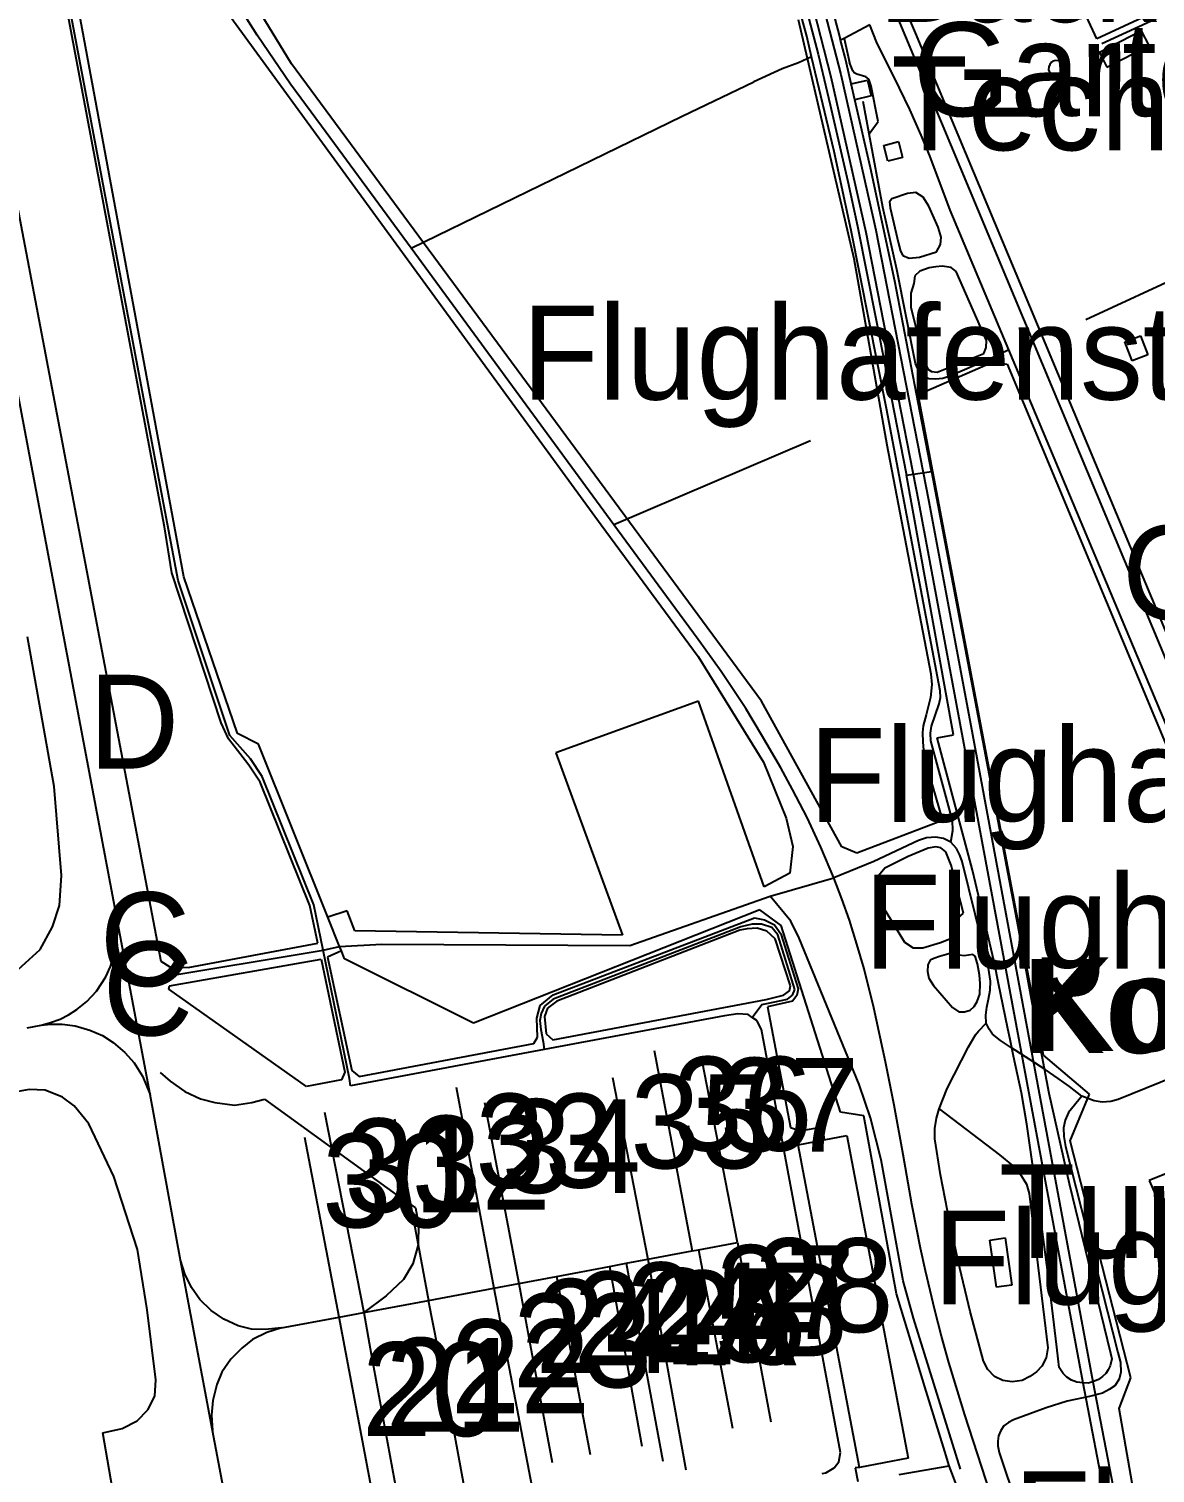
# Model space of a CAD drawing. Extents: x -3657 to 4700, y -7332 to 8131.
# Drawn here: x 116 to 638, y 493 to 1162 of the extents above; entities that cross this region are included whole.
import ezdxf

# ---------------------------------------------------------------- set-up
doc = ezdxf.new("R2010")
doc.units = 0
for name, color, linetype in [('OSM_AEROWAY_AERODROME', 2, 'CONTINUOUS'), ('OSM_AEROWAY_PARKING_POSITION', 2, 'CONTINUOUS'), ('OSM_AEROWAY_TAXIWAY', 2, 'CONTINUOUS'), ('OSM_BUILDING_SERVICE', 9, 'CONTINUOUS'), ('OSM_BUILDING_YES', 9, 'CONTINUOUS'), ('OSM_HIGHWAY_CYCLEWAY', 8, 'CONTINUOUS'), ('OSM_HIGHWAY_FOOTWAY', 8, 'CONTINUOUS'), ('OSM_HIGHWAY_PRIMARY', 8, 'CONTINUOUS'), ('OSM_HIGHWAY_RESIDENTIAL', 8, 'CONTINUOUS'), ('OSM_HIGHWAY_SERVICE', 8, 'CONTINUOUS'), ('OSM_HIGHWAY_STEPS', 8, 'CONTINUOUS'), ('OSM_HIGHWAY_TRACK', 8, 'CONTINUOUS'), ('OSM_LABELS', 8, 'CONTINUOUS'), ('OSM_LANDUSE_FARMLAND', 3, 'CONTINUOUS'), ('OSM_LANDUSE_GRASS', 3, 'CONTINUOUS'), ('OSM_LANDUSE_RAILWAY', 3, 'CONTINUOUS'), ('OSM_LEISURE_SWIMMING_POOL', 3, 'CONTINUOUS'), ('OSM_NATURAL_WATER', 4, 'CONTINUOUS'), ('OSM_RAILWAY_RAIL', 5, 'CONTINUOUS')]:
    doc.layers.add(name, color=color, linetype=linetype)

msp = doc.modelspace()

# ---------------------------------------------------------------- linework, layer by layer
at = {"layer": 'OSM_AEROWAY_AERODROME'}
for p, q in [((188.059222, 908.022664), (134.156456, 1198.841875)), ((212.890749, 835.568049), (188.059222, 908.022664)), ((222.636782, 830.608756), (212.890749, 835.568049)), ((254.688716, 750.637364), (222.636782, 830.608756)), ((260.11919, 737.082703), (254.688716, 750.637364)), ((454.637871, 753.950973), (322.046317, 701.578163)), ((464.42941, 746.801139), (454.637871, 753.950973)), ((491.877576, 660.347084), (464.42941, 746.801139)), ((260.961065, 735.036716), (260.11919, 737.082703)), ((262.462788, 731.378403), (260.961065, 735.036716)), ((322.046317, 701.578163), (262.462788, 731.378403)), ((502.685433, 658.623563), (491.877576, 660.347084)), ((517.846772, 576.339317), (502.685433, 658.623563)), ((531.028565, 533.229044), (517.846772, 576.339317)), ((540.137504, 503.428803), (531.028565, 533.229044)), ((542.192893, 496.71263), (540.137504, 503.428803)), ((571.317224, 420.188281), (542.192893, 496.71263))]:
    msp.add_line(p, q, dxfattribs=at)
at = {"layer": 'OSM_AEROWAY_PARKING_POSITION'}
for p, q in [((405.702926, 688.957539), (423.298876, 596.165372)), ((444.292665, 600.101673), (427.955735, 684.042723)), ((177.130014, 678.738725), (181.741366, 674.66899)), ((386.468732, 676.43699), (402.835999, 592.329147)), ((181.741366, 674.66899), (188.521875, 669.920967)), ((188.521875, 669.920967), (195.711944, 666.529522)), ((314.120555, 671.966954), (331.5724, 578.974637)), ((195.711944, 666.529522), (202.492452, 664.772642)), ((202.492452, 664.772642), (211.578637, 663.682932)), ((211.578637, 663.682932), (219.580244, 664.906076)), ((219.580244, 664.906076), (225.412695, 666.396088)), ((225.412695, 666.396088), (288.20445, 620.961841)), ((327.203751, 664.806001), (343.032522, 581.120699)), ((253.179408, 660.335964), (271.336608, 567.677232)), ((285.610565, 657.211387), (296.44876, 599.05644)), ((259.929578, 565.542289), (244.009794, 648.59378)), ((288.20445, 620.961841), (295.257999, 616.080384)), ((295.257999, 616.080384), (296.608034, 608.49689)), ((296.608034, 608.49689), (296.44876, 599.05644)), ((296.44876, 599.05644), (294.036901, 590.183085)), ((296.44876, 599.05644), (301.257308, 573.292576)), ((426.234063, 596.721347), (441.97182, 514.125755)), ((444.292665, 600.101673), (459.636031, 517.072421)), ((294.036901, 590.183085), (289.691005, 582.999893)), ((385.058022, 588.9933), (400.037333, 505.808375)), ((392.809342, 590.449953), (409.684768, 498.958767)), ((402.835999, 592.329147), (420.409196, 494.96687)), ((289.691005, 582.999893), (281.689398, 575.405279)), ((360.575381, 584.412069), (376.131111, 501.983269)), ((281.689398, 575.405279), (271.336608, 567.677232)), ((331.5724, 578.974637), (349.03183, 487.138747)), ((343.032522, 581.120699), (348.288553, 552.765992)), ((311.860385, 519.2852), (301.257308, 573.292576)), ((280.824769, 455.492671), (259.929578, 565.542289)), ((271.336608, 567.677232), (274.764785, 548.407151)), ((274.764785, 548.407151), (291.526444, 457.382984)), ((348.288553, 552.765992), (358.512407, 498.347195)), ((321.174104, 468.702628), (311.860385, 519.2852))]:
    msp.add_line(p, q, dxfattribs=at)
at = {"layer": 'OSM_AEROWAY_TAXIWAY'}
for p, q in [((155.658403, 757.698242), (96.727139, 1069.63337)), ((157.016022, 750.348258), (155.658403, 757.698242)), ((157.364907, 742.686927), (157.016022, 750.348258)), ((172.457985, 668.486553), (157.016022, 750.348258)), ((156.682306, 737.060464), (157.364907, 742.686927)), ((155.711495, 732.846176), (156.682306, 737.060464)), ((154.118758, 727.809046), (155.711495, 732.846176)), ((147.641628, 716.378207), (151.942017, 723.005425)), ((151.942017, 723.005425), (154.118758, 727.809046)), ((143.128873, 711.641304), (147.641628, 716.378207)), ((138.631288, 707.927393), (143.128873, 711.641304)), ((122.104746, 700.577408), (126.374798, 701.778314)), ((126.374798, 701.778314), (130.84963, 703.457357)), ((130.84963, 703.457357), (134.664614, 705.35879)), ((134.664614, 705.35879), (138.631288, 707.927393)), ((115.513849, 699.332025), (122.104746, 700.577408)), ((122.104746, 700.577408), (126.450643, 701.066666)), ((126.450643, 701.066666), (131.706675, 701.011069)), ((131.706675, 701.011069), (137.842504, 700.377258)), ((137.842504, 700.377258), (144.554752, 698.35351)), ((144.554752, 698.35351), (150.43271, 695.896102)), ((150.43271, 695.896102), (155.36261, 692.571374)), ((155.36261, 692.571374), (160.70207, 688.04574)), ((160.70207, 688.04574), (165.047967, 683.142044)), ((165.047967, 683.142044), (168.916042, 676.981845)), ((168.916042, 676.981845), (172.457985, 668.486553)), ((186.557499, 591.906607), (172.457985, 668.486553)), ((402.835999, 592.329147), (423.298876, 596.165372)), ((423.298876, 596.165372), (426.234063, 596.721347)), ((426.234063, 596.721347), (444.292665, 600.101673)), ((201.369952, 513.15836), (186.557499, 591.906607)), ((188.51429, 585.612974), (186.557499, 591.906607)), ((360.575381, 584.412069), (385.058022, 588.9933)), ((385.058022, 588.9933), (392.809342, 590.449953)), ((392.809342, 590.449953), (402.835999, 592.329147)), ((191.570828, 579.230385), (188.51429, 585.612974)), ((343.032522, 581.120699), (360.575381, 584.412069)), ((195.431319, 573.6484), (191.570828, 579.230385)), ((301.257308, 573.292576), (331.5724, 578.974637)), ((331.5724, 578.974637), (343.032522, 581.120699)), ((200.748026, 568.60015), (195.431319, 573.6484)), ((206.595646, 564.608252), (200.748026, 568.60015)), ((271.336608, 567.677232), (301.257308, 573.292576)), ((213.247219, 561.550392), (206.595646, 564.608252)), ((219.360295, 559.960304), (213.247219, 561.550392)), ((233.285366, 560.549637), (259.929578, 565.542289)), ((259.929578, 565.542289), (271.336608, 567.677232)), ((219.921545, 555.156683), (214.839956, 551.209263)), ((225.746411, 559.793512), (219.360295, 559.960304)), ((226.421428, 558.436934), (219.921545, 555.156683)), ((233.285366, 560.549637), (225.746411, 559.793512)), ((233.285366, 560.549637), (226.421428, 558.436934)), ((214.839956, 551.209263), (209.856964, 546.127655)), ((209.856964, 546.127655), (205.715849, 540.123129)), ((205.715849, 540.123129), (203.326743, 534.307635)), ((203.326743, 534.307635), (201.567148, 527.057725)), ((201.567148, 527.057725), (200.945222, 520.208118)), ((200.945222, 520.208118), (201.369952, 513.15836)), ((216.167236, 434.443471), (201.369952, 513.15836))]:
    msp.add_line(p, q, dxfattribs=at)
at = {"layer": 'OSM_BUILDING_SERVICE'}
for p, q in [((496.830229, 1136.03898), (504.407106, 1137.851457)), ((498.559486, 1128.777951), (496.830229, 1136.03898)), ((504.407106, 1137.851457), (506.143948, 1130.579309)), ((506.143948, 1130.579309), (498.559486, 1128.777951)), ((512.014321, 1107.639796), (518.756907, 1109.363317)), ((518.756907, 1109.363317), (520.637853, 1102.024452)), ((513.895267, 1100.300931), (512.014321, 1107.639796)), ((520.637853, 1102.024452), (513.895267, 1100.300931)), ((561.085786, 601.180263), (568.192426, 602.181018)), ((568.192426, 602.181018), (571.248964, 580.375693)), ((564.142324, 579.386058), (561.085786, 601.180263)), ((571.248964, 580.375693), (564.142324, 579.386058))]:
    msp.add_line(p, q, dxfattribs=at)
at = {"layer": 'OSM_BUILDING_YES'}
for p, q in [((652.948782, 1176.780801), (610.59715, 1156.988104)), ((610.59715, 1156.988104), (605.788601, 1167.262516)), ((631.295145, 1160.690895), (611.742403, 1150.616635)), ((634.80675, 1153.863527), (631.295145, 1160.690895)), ((611.742403, 1150.616635), (615.254009, 1143.800386)), ((615.254009, 1143.800386), (634.80675, 1153.863527)), ((623.505903, 1016.793541), (630.771817, 1019.551175)), ((626.865819, 1007.942425), (623.505903, 1016.793541)), ((630.771817, 1019.551175), (634.131733, 1010.700059)), ((634.131733, 1010.700059), (626.865819, 1007.942425)), ((484.331037, 647.548548), (494.926529, 649.561176)), ((494.926529, 649.561176), (523.292415, 500.337585)), ((472.340003, 645.269052), (484.331037, 647.548548)), ((500.705889, 496.04546), (472.340003, 645.269052)), ((523.292415, 500.337585), (500.705889, 496.04546))]:
    msp.add_line(p, q, dxfattribs=at)
at = {"layer": 'OSM_HIGHWAY_CYCLEWAY'}
for p, q in [((476.359768, 1158.111173), (462.116149, 1210.984361)), ((478.566846, 1148.604007), (476.359768, 1158.111173)), ((489.048572, 1104.826564), (478.566846, 1148.604007)), ((496.913658, 1068.176716), (489.048572, 1104.826564)), ((513.167159, 985.959188), (496.913658, 1068.176716)), ((538.112452, 855.216193), (513.167159, 985.959188)), ((538.135206, 852.258408), (538.112452, 855.216193)), ((533.99409, 838.981734), (537.58154, 849.267264)), ((537.58154, 849.267264), (538.135206, 852.258408)), ((533.645205, 835.690364), (533.99409, 838.981734)), ((533.804478, 832.198843), (533.645205, 835.690364)), ((543.724954, 795.282127), (533.804478, 832.198843)), ((543.869059, 790.600821), (543.724954, 795.282127)), ((543.049937, 785.285704), (543.869059, 790.600821)), ((603.62703, 667.808264), (597.400187, 660.22477)), ((595.837788, 656.71101), (595.147602, 653.152772)), ((597.400187, 660.22477), (595.837788, 656.71101)), ((595.147602, 653.152772), (595.238615, 649.149755)), ((595.238615, 649.149755), (596.050153, 644.42397)), ((596.050153, 644.42397), (620.320429, 549.241113)), ((620.320429, 549.241113), (621.458098, 544.537568)), ((621.458098, 544.537568), (621.655294, 540.023054)), ((620.86651, 536.842879), (618.932473, 533.696062)), ((621.655294, 540.023054), (620.86651, 536.842879)), ((607.199311, 528.892442), (596.876859, 526.657424)), ((613.100022, 530.404693), (607.199311, 528.892442)), ((616.315834, 532.050378), (613.100022, 530.404693)), ((618.932473, 533.696062), (616.315834, 532.050378)), ((587.108073, 523.555085), (572.022579, 518.050936)), ((596.876859, 526.657424), (587.108073, 523.555085)), ((567.578085, 515.204346), (566.083946, 513.058284)), ((569.648643, 516.827792), (567.578085, 515.204346)), ((572.022579, 518.050936), (569.648643, 516.827792)), ((564.749081, 508.243544), (564.703574, 505.964048)), ((565.029706, 510.712071), (564.749081, 508.243544)), ((566.083946, 513.058284), (565.029706, 510.712071)), ((564.703574, 505.964048), (565.340669, 502.995143)), ((565.340669, 502.995143), (588.609796, 433.209207))]:
    msp.add_line(p, q, dxfattribs=at)
at = {"layer": 'OSM_HIGHWAY_FOOTWAY'}
for p, q in [((497.717611, 1142.099104), (496.132459, 1146.046524)), ((498.29403, 1141.187305), (497.717611, 1142.099104)), ((499.41653, 1140.586853), (498.29403, 1141.187305)), ((503.618322, 1139.274752), (499.41653, 1140.586853)), ((505.089708, 1138.251759), (503.618322, 1139.274752)), ((506.174286, 1134.993748), (505.089708, 1138.251759)), ((509.390097, 1118.681452), (506.174286, 1134.993748)), ((505.26415, 1113.02163), (509.390097, 1118.681452))]:
    msp.add_line(p, q, dxfattribs=at)
at = {"layer": 'OSM_HIGHWAY_PRIMARY'}
for p, q in [((222.083116, 1158.555953), (212.420512, 1173.667343)), ((237.358221, 1135.994502), (222.083116, 1158.555953)), ((253.892347, 1113.577605), (237.358221, 1135.994502)), ((293.217779, 1060.015009), (253.892347, 1113.577605)), ((387.075489, 932.129724), (293.217779, 1060.015009)), ((415.304854, 893.734115), (387.075489, 932.129724)), ((426.05962, 879.045266), (415.304854, 893.734115)), ((436.723373, 864.300818), (426.05962, 879.045266)), ((448.168325, 847.065605), (436.723373, 864.300818)), ((455.328057, 834.923119), (448.168325, 847.065605)), ((464.315643, 819.700533), (455.328057, 834.923119)), ((469.685442, 809.626273), (464.315643, 819.700533)), ((476.496288, 796.683184), (469.685442, 809.626273)), ((482.859651, 782.939491), (476.496288, 796.683184)), ((488.821038, 768.839974), (482.859651, 782.939491)), ((492.484333, 758.999223), (488.821038, 768.839974)), ((496.041445, 749.158472), (492.484333, 758.999223)), ((499.553051, 738.038979), (496.041445, 749.158472)), ((502.875045, 726.63038), (499.553051, 738.038979)), ((507.387799, 708.572324), (502.875045, 726.63038)), ((512.750014, 683.67578), (507.387799, 708.572324)), ((516.724271, 663.671812), (512.750014, 683.67578)), ((520.90331, 640.754538), (516.724271, 663.671812)), ((524.991334, 617.837263), (520.90331, 640.754538)), ((527.084646, 606.929041), (524.991334, 617.837263)), ((528.99593, 597.432994), (527.084646, 606.929041)), ((531.301606, 586.958432), (528.99593, 597.432994)), ((535.60958, 568.733584), (531.301606, 586.958432)), ((538.681287, 556.746771), (535.60958, 568.733584)), ((542.048788, 544.570926), (538.681287, 556.746771)), ((549.48156, 520.408269), (542.048788, 544.570926)), ((568.412376, 461.953096), (549.48156, 520.408269))]:
    msp.add_line(p, q, dxfattribs=at)
at = {"layer": 'OSM_HIGHWAY_RESIDENTIAL'}
for p, q in [((508.57856, 1155.531451), (505.446177, 1163.415171)), ((519.257481, 1134.037471), (508.57856, 1155.531451)), ((524.020523, 1124.163362), (519.257481, 1134.037471)), ((529.337231, 1112.321102), (524.020523, 1124.163362)), ((533.273566, 1102.813936), (529.337231, 1112.321102)), ((542.731389, 1077.717241), (533.273566, 1102.813936)), ((569.876177, 1012.979555), (542.731389, 1077.717241)), ((605.462469, 1027.134669), (677.014278, 1060.115084)), ((643.263425, 838.114413), (569.876177, 1012.979555))]:
    msp.add_line(p, q, dxfattribs=at)
at = {"layer": 'OSM_HIGHWAY_SERVICE'}
for p, q in [((185.412245, 906.35474), (130.834461, 1195.072367)), ((612.834566, 1154.697489), (652.804677, 1173.222564)), ((505.446177, 1163.415171), (493.637171, 1157.010343)), ((493.637171, 1157.010343), (491.991343, 1156.254218)), ((505.26415, 1113.02163), (502.389639, 1127.999587)), ((511.5365, 1079.118297), (505.26415, 1113.02163)), ((518.043968, 1050.252094), (511.5365, 1079.118297)), ((526.659916, 1006.797117), (518.043968, 1050.252094)), ((561.836648, 1009.243405), (542.587285, 1000.837069)), ((569.876177, 1012.979555), (561.836648, 1009.243405)), ((528.207146, 1003.22776), (526.659916, 1006.797117)), ((529.974325, 1001.092817), (528.207146, 1003.22776)), ((532.810914, 999.658403), (529.974325, 1001.092817)), ((535.958465, 999.424893), (532.810914, 999.658403)), ((539.303213, 999.814076), (535.958465, 999.424893)), ((542.587285, 1000.837069), (539.303213, 999.814076)), ((209.417066, 834.556176), (185.412245, 906.35474)), ((218.981071, 823.770268), (209.417066, 834.556176)), ((224.373623, 815.630799), (218.981071, 823.770268)), ((248.279846, 756.341664), (224.373623, 815.630799)), ((528.100963, 786.052949), (507.311955, 776.312273)), ((531.749089, 787.276093), (528.100963, 786.052949)), ((536.049479, 787.55408), (531.749089, 787.276093)), ((539.545916, 787.042583), (536.049479, 787.55408)), ((543.049937, 785.285704), (539.545916, 787.042583)), ((545.6059, 782.394635), (543.049937, 785.285704)), ((547.198637, 779.258939), (545.6059, 782.394635)), ((507.311955, 776.312273), (488.821038, 768.839974)), ((548.222539, 776.290034), (547.198637, 779.258939)), ((560.425938, 726.975084), (548.222539, 776.290034)), ((459.36299, 760.244606), (488.821038, 768.839974)), ((252.595404, 735.325823), (248.279846, 756.341664)), ((394.485507, 737.427407), (459.36299, 760.244606)), ((468.93458, 748.75817), (459.36299, 760.244606)), ((472.772318, 740.796613), (468.93458, 748.75817)), ((445.84748, 746.067253), (358.944722, 712.708775)), ((450.997329, 747.390473), (445.84748, 746.067253)), ((455.411486, 747.290397), (450.997329, 747.390473)), ((460.151774, 745.767027), (455.411486, 747.290397)), ((462.995947, 742.40894), (460.151774, 745.767027)), ((470.830696, 717.18993), (462.995947, 742.40894)), ((173.777682, 722.215941), (252.595404, 735.325823)), ((252.595404, 735.325823), (260.11919, 737.082703)), ((264.745711, 675.981091), (252.595404, 735.325823)), ((260.11919, 737.082703), (279.747776, 738.038979)), ((279.747776, 738.038979), (394.485507, 737.427407)), ((500.630044, 673.14562), (472.772318, 740.796613)), ((561.305735, 720.903841), (560.425938, 726.975084)), ((469.753702, 714.543491), (470.830696, 717.18993)), ((560.441107, 712.619819), (561.24506, 716.878585)), ((561.24506, 716.878585), (561.305735, 720.903841)), ((354.978048, 709.350688), (353.385311, 706.003721)), ((358.944722, 712.708775), (354.978048, 709.350688)), ((451.080758, 704.235721), (455.510084, 710.173531)), ((455.510084, 710.173531), (457.921942, 710.584952)), ((457.921942, 710.584952), (467.470779, 712.708775)), ((467.470779, 712.708775), (469.753702, 714.543491)), ((559.212424, 705.203117), (559.697829, 708.950386)), ((559.697829, 708.950386), (560.441107, 712.619819)), ((353.385311, 706.003721), (352.83923, 702.845785)), ((352.83923, 702.845785), (353.248791, 698.675975)), ((438.217512, 704.980728), (354.826359, 689.346721)), ((444.421601, 705.79245), (438.217512, 704.980728)), ((449.207396, 705.492224), (444.421601, 705.79245)), ((451.080758, 704.235721), (449.207396, 705.492224)), ((453.17407, 702.845785), (451.080758, 704.235721)), ((455.411486, 698.5759), (453.17407, 702.845785)), ((555.738741, 697.808655), (559.394451, 701.578163)), ((559.394451, 701.578163), (559.212424, 705.203117)), ((560.661056, 698.753812), (559.394451, 701.578163)), ((353.248791, 698.675975), (354.303031, 692.960556)), ((491.923083, 502.995143), (455.411486, 698.5759)), ((551.195648, 690.658821), (554.358369, 696.118492)), ((554.358369, 696.118492), (555.738741, 697.808655)), ((562.268962, 696.496555), (560.661056, 698.753812)), ((565.917088, 693.483172), (562.268962, 696.496555)), ((701.474166, 698.909485), (620.358351, 666.307132)), ((354.826359, 689.346721), (265.200779, 672.534048)), ((354.303031, 692.960556), (354.826359, 689.346721)), ((541.267588, 671.344262), (551.195648, 690.658821)), ((570.619454, 690.45867), (565.917088, 693.483172)), ((586.592329, 680.16202), (570.619454, 690.45867)), ((265.200779, 672.534048), (264.745711, 675.981091)), ((592.690236, 676.014449), (586.592329, 680.16202)), ((597.855255, 672.311658), (592.690236, 676.014449)), ((505.741971, 657.80072), (500.630044, 673.14562)), ((537.589125, 661.97053), (541.267588, 671.344262)), ((603.62703, 667.808264), (597.855255, 672.311658)), ((536.352857, 657.600569), (537.589125, 661.97053)), ((537.589125, 661.97053), (565.507527, 640.69894)), ((609.315376, 665.562126), (603.62703, 667.808264)), ((612.963502, 665.050629), (609.315376, 665.562126)), ((617.051526, 665.339736), (612.963502, 665.050629)), ((620.358351, 666.307132), (617.051526, 665.339736)), ((510.717378, 638.330488), (505.741971, 657.80072)), ((535.601996, 652.808068), (536.352857, 657.600569)), ((535.655087, 648.037806), (535.601996, 652.808068)), ((538.203466, 631.336328), (535.655087, 648.037806)), ((520.948816, 582.343843), (510.717378, 638.330488)), ((565.507527, 640.69894), (571.529589, 635.684049)), ((571.529589, 635.684049), (574.813661, 632.292604)), ((541.464784, 614.712686), (538.203466, 631.336328)), ((574.813661, 632.292604), (578.044641, 627.11092)), ((578.044641, 627.11092), (579.182311, 622.685362)), ((579.182311, 622.685362), (587.91961, 551.353817)), ((546.425022, 591.38399), (541.464784, 614.712686)), ((551.885834, 568.16649), (546.425022, 591.38399)), ((525.643598, 565.141988), (520.948816, 582.343843)), ((558.150599, 545.115781), (551.885834, 568.16649)), ((547.388249, 495.222618), (525.643598, 565.141988)), ((587.91961, 551.353817), (587.15358, 546.728108)), ((560.03913, 541.390751), (558.150599, 545.115781)), ((563.148759, 538.14386), (560.03913, 541.390751)), ((585.143697, 542.880763), (582.678747, 540.256563)), ((587.15358, 546.728108), (585.143697, 542.880763)), ((567.016835, 536.264665), (563.148759, 538.14386)), ((571.438576, 535.675332), (567.016835, 536.264665)), ((575.974084, 536.209068), (571.438576, 535.675332)), ((579.599456, 538.099382), (575.974084, 536.209068)), ((582.678747, 540.256563), (579.599456, 538.099382)), ((491.210143, 498.625183), (491.923083, 502.995143)), ((485.210834, 493.532455), (489.07891, 495.778593)), ((489.07891, 495.778593), (491.210143, 498.625183)), ((483.519499, 493.243348), (485.210834, 493.532455))]:
    msp.add_line(p, q, dxfattribs=at)
at = {"layer": 'OSM_HIGHWAY_STEPS'}
msp.add_line((493.637171, 1157.010343), (496.132459, 1146.046524), dxfattribs=at)
at = {"layer": 'OSM_HIGHWAY_TRACK'}
for p, q in [((464.869309, 1143.099858), (451.861958, 1136.961898)), ((472.567537, 1145.768536), (464.869309, 1143.099858)), ((478.566846, 1148.604007), (472.567537, 1145.768536)), ((418.73303, 1121.12774), (451.861958, 1136.961898)), ((293.217779, 1060.015009), (418.73303, 1121.12774)), ((478.043518, 970.892275), (387.075489, 932.129724))]:
    msp.add_line(p, q, dxfattribs=at)
at = {"layer": 'OSM_LANDUSE_FARMLAND'}
for p, q in [((237.93464, 1145.290398), (191.96522, 1220.825112)), ((188.059222, 908.022664), (134.156456, 1198.841875)), ((202.401439, 1177.136625), (381.227869, 932.129724)), ((472.393095, 1165.939296), (498.096834, 1055.222507)), ((455.343225, 850.523767), (237.93464, 1145.290398)), ((498.096834, 1055.222507), (513.326433, 969.068678)), ((527.949274, 992.319537), (562.50408, 1007.464286)), ((562.50408, 1007.464286), (569.034301, 1006.407935)), ((569.034301, 1006.407935), (713.571382, 660.00238)), ((585.917312, 686.766999), (527.949274, 992.319537)), ((513.326433, 969.068678), (533.812063, 863.133272)), ((381.227869, 932.129724), (426.082374, 871.139306)), ((212.890749, 835.568049), (188.059222, 908.022664)), ((426.082374, 871.139306), (456.367128, 822.335853)), ((533.812063, 863.133272), (534.229208, 858.151739)), ((534.229208, 858.151739), (533.614867, 852.269527)), ((426.218894, 850.512647), (360.16582, 826.616858)), ((456.587077, 764.581208), (426.218894, 850.512647)), ((492.605684, 783.128522), (455.343225, 850.523767)), ((533.614867, 852.269527), (531.642907, 844.196776)), ((531.642907, 844.196776), (530.239781, 839.048451)), ((222.636782, 830.608756), (212.890749, 835.568049)), ((530.239781, 839.048451), (529.868143, 836.068427)), ((529.868143, 836.068427), (530.042585, 831.498315)), ((254.688716, 750.637364), (222.636782, 830.608756)), ((530.042585, 831.498315), (530.558329, 826.13872)), ((360.16582, 826.616858), (391.087669, 742.208789)), ((456.367128, 822.335853), (466.848853, 796.371838)), ((530.558329, 826.13872), (531.536724, 821.290621)), ((531.536724, 821.290621), (539.075679, 795.259888)), ((466.848853, 796.371838), (469.814378, 783.295314)), ((539.075679, 795.259888), (499.507544, 780.226334)), ((469.814378, 783.295314), (468.456759, 770.9082)), ((499.507544, 780.226334), (492.605684, 783.128522)), ((468.456759, 770.9082), (456.587077, 764.581208)), ((263.676302, 753.495074), (254.688716, 750.637364)), ((267.195492, 744.243656), (263.676302, 753.495074)), ((391.087669, 742.208789), (267.195492, 744.243656)), ((607.161389, 668.664464), (585.917312, 686.766999)), ((598.242062, 647.159366), (607.161389, 668.664464)), ((713.571382, 660.00238), (634.768828, 628.834442)), ((626.312154, 537.510048), (598.242062, 647.159366)), ((634.768828, 628.834442), (661.458548, 568.033056)), ((620.93477, 523.210381), (626.312154, 537.510048)), ((637.036582, 430.351498), (620.93477, 523.210381))]:
    msp.add_line(p, q, dxfattribs=at)
at = {"layer": 'OSM_LANDUSE_GRASS'}
for p, q in [((179.109558, 931.162328), (130.227705, 1190.591211)), ((110.963173, 1079.852184), (177.478899, 730.199737)), ((182.568072, 909.812902), (179.109558, 931.162328)), ((205.351794, 840.449507), (182.568072, 909.812902)), ((128.050964, 810.960612), (115.779306, 880.212812)), ((208.810309, 833.121761), (205.351794, 840.449507)), ((218.169534, 820.923678), (208.810309, 833.121761)), ((223.455904, 812.995479), (218.169534, 820.923678)), ((131.509479, 769.874087), (128.050964, 810.960612)), ((246.444406, 756.041438), (223.455904, 812.995479)), ((130.493161, 756.041438), (131.509479, 769.874087)), ((127.231842, 746.067253), (130.493161, 756.041438)), ((250.107701, 738.539356), (246.444406, 756.041438)), ((454.637871, 753.950973), (322.046317, 701.578163)), ((359.04332, 714.643567), (452.112245, 750.237063)), ((452.112245, 750.237063), (456.69326, 749.325264)), ((464.42941, 746.801139), (454.637871, 753.950973)), ((456.69326, 749.325264), (461.372872, 747.090246)), ((121.535912, 735.692766), (127.231842, 746.067253)), ((445.301399, 744.543882), (360.711901, 711.696901)), ((448.797835, 745.25553), (445.301399, 744.543882)), ((453.37885, 745.455681), (448.797835, 745.25553)), ((457.808175, 744.132461), (453.37885, 745.455681)), ((461.714173, 740.574224), (457.808175, 744.132461)), ((461.372872, 747.090246), (464.323228, 742.820361)), ((464.323228, 742.820361), (472.355172, 717.490157)), ((491.877576, 660.347084), (464.42941, 746.801139)), ((111.365149, 726.341273), (121.535912, 735.692766)), ((190.031182, 727.253071), (250.107701, 738.539356)), ((260.961065, 735.036716), (254.582533, 732.034453)), ((262.462788, 731.378403), (260.961065, 735.036716)), ((468.79806, 718.813376), (461.714173, 740.574224)), ((177.478899, 730.199737), (181.551755, 727.564417)), ((181.445572, 718.813376), (251.632178, 731.22273)), ((251.632178, 731.22273), (262.614478, 678.8388)), ((254.582533, 732.034453), (265.875796, 679.661643)), ((322.046317, 701.578163), (262.462788, 731.378403)), ((181.551755, 727.564417), (190.031182, 727.253071)), ((181.081518, 717.290006), (181.445572, 718.813376)), ((244.882007, 672.222702), (181.081518, 717.290006)), ((465.536742, 714.443416), (468.388499, 716.478283)), ((468.388499, 716.478283), (468.79806, 718.813376)), ((472.355172, 717.490157), (471.748415, 714.34334)), ((351.352676, 703.868778), (352.937828, 709.662034)), ((352.937828, 709.662034), (359.04332, 714.643567)), ((356.335667, 708.538965), (355.015971, 704.580426)), ((360.711901, 711.696901), (356.335667, 708.538965)), ((358.815786, 693.805637), (457.565473, 712.441907)), ((457.565473, 712.441907), (465.536742, 714.443416)), ((469.64752, 711.696901), (458.194983, 709.139418)), ((458.194983, 709.139418), (468.790475, 653.308445)), ((471.748415, 714.34334), (469.64752, 711.696901)), ((351.762237, 695.117738), (351.352676, 703.868778)), ((355.015971, 704.580426), (355.789586, 696.541033)), ((350.01781, 692.148833), (351.762237, 695.117738)), ((355.789586, 696.541033), (358.815786, 693.805637)), ((269.250881, 676.826172), (350.01781, 692.148833)), ((261.067248, 675.280563), (244.882007, 672.222702)), ((262.614478, 678.8388), (261.067248, 675.280563)), ((265.875796, 679.661643), (269.250881, 676.826172)), ((116.454323, 670.810527), (60.716116, 660.847461)), ((123.978108, 670.610376), (116.454323, 670.810527)), ((131.911455, 667.352364), (123.978108, 670.610376)), ((137.402605, 663.28263), (131.911455, 667.352364)), ((144.122438, 654.943011), (137.402605, 663.28263)), ((155.711495, 630.535724), (144.122438, 654.943011)), ((502.685433, 658.623563), (491.877576, 660.347084)), ((517.846772, 576.339317), (502.685433, 658.623563)), ((468.790475, 653.308445), (473.272892, 651.796194)), ((473.272892, 651.796194), (483.542253, 653.519715)), ((483.542253, 653.519715), (484.331037, 647.548548)), ((484.331037, 647.548548), (494.926529, 649.561176)), ((494.926529, 649.561176), (523.292415, 500.337585)), ((166.701379, 596.765825), (155.711495, 630.535724)), ((171.176211, 568.900376), (166.701379, 596.765825)), ((531.028565, 533.229044), (517.846772, 576.339317)), ((175.044287, 536.553772), (171.176211, 568.900376)), ((174.634726, 529.036995), (175.044287, 536.553772)), ((171.380992, 522.721123), (174.634726, 529.036995)), ((540.137504, 503.428803), (531.028565, 533.229044)), ((166.496599, 517.639515), (171.380992, 522.721123)), ((159.57957, 513.981202), (166.496599, 517.639515)), ((150.629906, 511.946335), (159.57957, 513.981202)), ((157.948911, 469.225244), (150.629906, 511.946335)), ((542.192893, 496.71263), (540.137504, 503.428803)), ((500.705889, 496.04546), (498.680838, 495.767473)), ((498.680838, 495.767473), (499.879183, 489.451601)), ((523.292415, 500.337585), (500.705889, 496.04546)), ((519.075454, 492.742971), (542.192893, 496.71263))]:
    msp.add_line(p, q, dxfattribs=at)
at = {"layer": 'OSM_LANDUSE_RAILWAY'}
for p, q in [((471.354023, 1188.467388), (481.623384, 1149.782673)), ((491.551444, 1157.9555), (484.103503, 1186.565955)), ((491.991343, 1156.254218), (491.551444, 1157.9555)), ((494.061901, 1148.281542), (491.991343, 1156.254218)), ((481.623384, 1149.782673), (487.160041, 1126.365022)), ((494.645904, 1145.712939), (494.061901, 1148.281542)), ((496.830229, 1136.03898), (494.645904, 1145.712939)), ((498.559486, 1128.777951), (496.830229, 1136.03898)), ((487.160041, 1126.365022), (495.351259, 1090.860481)), ((505.75714, 1097.287548), (498.559486, 1128.777951)), ((517.042819, 1044.781304), (505.75714, 1097.287548)), ((495.351259, 1090.860481), (499.735078, 1070.322778)), ((499.735078, 1070.322778), (508.495131, 1026.723248)), ((527.084646, 992.642003), (517.042819, 1044.781304)), ((508.495131, 1026.723248), (522.5188, 955.024759)), ((534.001674, 956.74828), (527.084646, 992.642003)), ((522.5188, 955.024759), (534.001674, 956.74828)), ((522.5188, 955.024759), (534.001674, 956.74828)), ((534.001674, 956.74828), (574.009708, 746.467555)), ((540.736676, 854.493426), (522.5188, 955.024759)), ((544.278619, 834.956477), (540.736676, 854.493426)), ((536.603145, 833.544302), (544.278619, 834.956477)), ((552.940074, 772.331495), (536.603145, 833.544302)), ((559.895025, 743.042751), (552.940074, 772.331495)), ((563.292864, 728.59853), (559.895025, 743.042751)), ((574.009708, 746.467555), (582.875943, 697.619623)), ((564.931108, 720.603615), (563.292864, 728.59853)), ((569.383187, 698.965082), (564.931108, 720.603615)), ((570.414673, 694.061386), (569.383187, 698.965082)), ((582.875943, 697.619623), (588.351924, 669.109244)), ((572.045333, 686.277741), (570.414673, 694.061386)), ((575.617614, 669.242678), (572.045333, 686.277741)), ((578.090148, 654.809577), (575.617614, 669.242678)), ((588.351924, 669.109244), (597.733903, 627.299952)), ((581.260453, 633.282239), (578.090148, 654.809577)), ((584.567278, 610.798625), (581.260453, 633.282239)), ((597.733903, 627.299952), (616.877084, 548.818573)), ((588.185066, 583.956169), (584.567278, 610.798625)), ((592.053142, 551.598446), (588.185066, 583.956169)), ((592.682652, 546.305567), (592.053142, 551.598446)), ((616.877084, 548.818573), (617.499009, 546.283328)), ((593.168057, 542.258072), (592.682652, 546.305567)), ((594.980744, 539.478199), (593.168057, 542.258072)), ((616.740563, 542.9586), (615.792506, 541.146123)), ((617.499009, 546.283328), (616.740563, 542.9586)), ((596.649325, 537.810275), (594.980744, 539.478199)), ((598.772974, 536.364741), (596.649325, 537.810275)), ((601.313769, 535.452942), (598.772974, 536.364741)), ((604.097266, 535.097119), (601.313769, 535.452942)), ((606.493956, 534.997043), (604.097266, 535.097119)), ((608.738957, 535.608615), (606.493956, 534.997043)), ((611.272167, 536.753923), (608.738957, 535.608615)), ((613.221373, 538.043784), (611.272167, 536.753923)), ((614.662421, 539.478199), (613.221373, 538.043784)), ((615.792506, 541.146123), (614.662421, 539.478199))]:
    msp.add_line(p, q, dxfattribs=at)
at = {"layer": 'OSM_LEISURE_SWIMMING_POOL'}
for p, q in [((588.27608, 1143.900461), (588.260911, 1142.62172)), ((588.260911, 1142.62172), (588.989019, 1140.953796)), ((588.731148, 1145.090247), (588.27608, 1143.900461)), ((589.557854, 1146.068763), (588.731148, 1145.090247)), ((590.255624, 1146.513542), (589.557854, 1146.068763)), ((591.484307, 1146.880485), (590.255624, 1146.513542)), ((592.758497, 1146.802649), (591.484307, 1146.880485)), ((593.934088, 1146.291152), (592.758497, 1146.802649)), ((594.859392, 1145.401593), (593.934088, 1146.291152)), ((595.428227, 1144.256285), (594.859392, 1145.401593)), ((595.504072, 1142.466047), (595.428227, 1144.256285)), ((588.989019, 1140.953796), (589.937077, 1140.097595)), ((589.937077, 1140.097595), (591.120253, 1139.619457)), ((591.120253, 1139.619457), (592.402027, 1139.563859)), ((592.402027, 1139.563859), (593.615541, 1139.964161)), ((593.615541, 1139.964161), (594.176791, 1140.319985)), ((594.176791, 1140.319985), (595.02625, 1141.276261)), ((595.02625, 1141.276261), (595.504072, 1142.466047))]:
    msp.add_line(p, q, dxfattribs=at)
at = {"layer": 'OSM_NATURAL_WATER'}
for p, q in [((515.745876, 1082.865566), (514.646129, 1081.46451)), ((522.94353, 1085.42305), (515.745876, 1082.865566)), ((526.849527, 1085.85671), (522.94353, 1085.42305)), ((530.148768, 1083.721767), (526.849527, 1085.85671)), ((532.886758, 1079.440762), (530.148768, 1083.721767)), ((514.646129, 1081.46451), (514.949507, 1078.773593)), ((514.949507, 1078.773593), (518.794829, 1062.294505)), ((537.103719, 1069.744565), (532.886758, 1079.440762)), ((538.446169, 1065.230051), (537.103719, 1069.744565)), ((538.264142, 1061.805247), (538.446169, 1065.230051)), ((518.794829, 1062.294505), (519.76564, 1058.758506)), ((519.76564, 1058.758506), (520.804712, 1056.623564)), ((520.804712, 1056.623564), (523.732314, 1055.522734)), ((523.732314, 1055.522734), (528.495355, 1055.956394)), ((528.495355, 1055.956394), (536.368026, 1058.45828)), ((536.368026, 1058.45828), (538.264142, 1061.805247)), ((528.578784, 1049.429252), (526.333784, 1047.349907)), ((532.977772, 1050.919264), (528.578784, 1049.429252)), ((536.049479, 1051.419641), (532.977772, 1050.919264)), ((539.045341, 1051.753226), (536.049479, 1051.419641)), ((543.110612, 1051.175012), (539.045341, 1051.753226)), ((545.522471, 1049.340296), (543.110612, 1051.175012)), ((559.470296, 1017.293918), (545.522471, 1049.340296)), ((525.916638, 1043.780549), (524.4225, 1039.299394)), ((526.333784, 1047.349907), (525.916638, 1043.780549)), ((524.4225, 1039.299394), (524.505929, 1032.649937)), ((524.505929, 1032.649937), (530.740356, 1007.575481)), ((559.386866, 1014.135982), (559.470296, 1017.293918)), ((536.633482, 1002.671785), (558.226444, 1011.311631)), ((558.226444, 1011.311631), (559.386866, 1014.135982)), ((530.740356, 1007.575481), (532.401353, 1004.083961)), ((532.401353, 1004.083961), (533.978921, 1003.00537)), ((533.978921, 1003.00537), (536.633482, 1002.671785)), ((532.499951, 782.472472), (523.21657, 778.625127)), ((536.03431, 783.139641), (532.499951, 782.472472)), ((538.294479, 782.594786), (536.03431, 783.139641)), ((540.615325, 780.76007), (538.294479, 782.594786)), ((523.21657, 778.625127), (512.476973, 773.187696)), ((543.178873, 774.599871), (540.615325, 780.76007)), ((509.549371, 769.774011), (508.449624, 765.682038)), ((512.476973, 773.187696), (509.549371, 769.774011)), ((548.912725, 752.383125), (543.178873, 774.599871)), ((508.449624, 765.682038), (509.185317, 761.601184)), ((509.185317, 761.601184), (511.748865, 755.251954)), ((511.748865, 755.251954), (521.570742, 738.961897)), ((545.006728, 749.025038), (548.912725, 752.383125)), ((545.803096, 746.712183), (545.006728, 749.025038)), ((544.028332, 741.152437), (545.803096, 743.231782)), ((545.803096, 743.231782), (545.803096, 746.712183)), ((521.570742, 738.961897), (525.598091, 736.337697)), ((525.598091, 736.337697), (529.997079, 736.460011)), ((529.997079, 736.460011), (538.173128, 738.89518)), ((538.173128, 738.89518), (544.028332, 741.152437)), ((532.416522, 728.531813), (532.257248, 725.496191)), ((533.455593, 730.688995), (532.416522, 728.531813)), ((535.18485, 731.534076), (533.455593, 730.688995)), ((537.755983, 732.456994), (535.18485, 731.534076)), ((543.216795, 733.991484), (537.755983, 732.456994)), ((545.446627, 734.035962), (543.216795, 733.991484)), ((546.910428, 733.068566), (545.446627, 734.035962)), ((549.140259, 732.76834), (546.910428, 733.068566)), ((553.13727, 733.379912), (549.140259, 732.76834)), ((554.176342, 732.53483), (553.13727, 733.379912)), ((555.32918, 728.954354), (554.176342, 732.53483)), ((556.330329, 723.883865), (555.32918, 728.954354)), ((532.257248, 725.496191), (532.879174, 722.382734)), ((532.879174, 722.382734), (534.987654, 719.002408)), ((556.633707, 719.958684), (556.330329, 723.883865)), ((534.987654, 719.002408), (543.755292, 708.850311)), ((555.215413, 711.585706), (556.368251, 714.966032)), ((556.368251, 714.966032), (556.633707, 719.958684)), ((543.755292, 708.850311), (546.675309, 706.848802)), ((551.984432, 707.582689), (553.751612, 709.272852)), ((553.751612, 709.272852), (555.215413, 711.585706)), ((546.675309, 706.848802), (549.254026, 706.815444)), ((549.254026, 706.815444), (551.984432, 707.582689))]:
    msp.add_line(p, q, dxfattribs=at)
at = {"layer": 'OSM_RAILWAY_RAIL'}
for p, q in [((476.75416, 1181.072925), (487.493757, 1139.31923)), ((481.282083, 1182.29607), (492.044434, 1140.43118)), ((513.387108, 1178.748951), (522.071317, 1157.866544)), ((517.649576, 1180.494712), (526.439966, 1159.667902)), ((522.071317, 1157.866544), (718.031045, 688.679551)), ((526.439966, 1159.667902), (721.383377, 693.73892)), ((487.493757, 1139.31923), (503.724505, 1067.487308)), ((492.044434, 1140.43118), (507.061668, 1073.992211)), ((507.061668, 1073.992211), (508.313104, 1068.454704)), ((503.724505, 1067.487308), (528.032703, 942.826676)), ((508.313104, 1068.454704), (532.644056, 943.705116)), ((528.032703, 942.826676), (547.191053, 840.38279)), ((532.644056, 943.705116), (551.779652, 841.672651)), ((547.191053, 840.38279), (604.097266, 535.097119)), ((551.779652, 841.672651), (608.738957, 535.608615)), ((604.097266, 535.097119), (621.890413, 442.249355)), ((608.738957, 535.608615), (626.501765, 443.116675))]:
    msp.add_line(p, q, dxfattribs=at)

# ---------------------------------------------------------------- texts
at = {"layer": 'OSM_LABELS'}
for s, p in [('Bäckerweg', (509.314253, 1164.721711)), ('Bäckerweg', (513.93319, 1166.311799)), ('Bäckerweg', (519.886992, 1168.746968)), ('Gartengasse', (525.381093, 1121.132873)), ('Technikgebäude Flughafentunnel Graz T01', (515.463734, 1105.393658)), ('Flughafenstraße', (344.575676, 990.037601)), ('Gartengasse', (622.182081, 888.346466)), ('D', (144.016224, 819.322656)), ('Flughafenstraße', (477.423064, 794.681517)), ('Flughafenstraße', (502.815388, 726.835256)), ('C', (149.149433, 718.701846)), ('C', (150.469447, 695.871326)), ('Koralmbahn', (575.644159, 687.739954)), ('Koralmbahn', (580.259304, 688.640633)), ('36', (414.500901, 642.561455)), ('37', (436.1242, 642.072198)), ('35', (394.652366, 634.383069)), ('33', (322.846478, 625.470795)), ('34', (335.118136, 622.96335)), ('31', (262.258008, 614.006598)), ('32', (293.430554, 615.251351)), ('30', (251.969686, 607.068035)), ('Tunelnotausgang des Koralmbahnabschnitts Graz–Weitendorf', (565.151057, 592.860659)), ('Flughafenstraße', (534.978804, 571.402076)), ('28', (451.964348, 558.587047)), ('27', (434.102941, 555.423551)), ('24B', (392.547678, 547.400837)), ('25', (401.247055, 544.70436)), ('24', (350.738134, 539.72754)), ('24A', (368.353246, 543.197669)), ('26', (411.622598, 543.648008)), ('23', (340.302115, 533.056692)), ('22', (311.51309, 521.05417)), ('20', (270.377174, 510.51748)), ('21', (281.373309, 512.51957)), ('Flughafenstraße', (572.022579, 450.833603))]:
    msp.add_text(s, height=43.418293, dxfattribs=at).set_placement(p)

doc.saveas('drawing.dxf')
